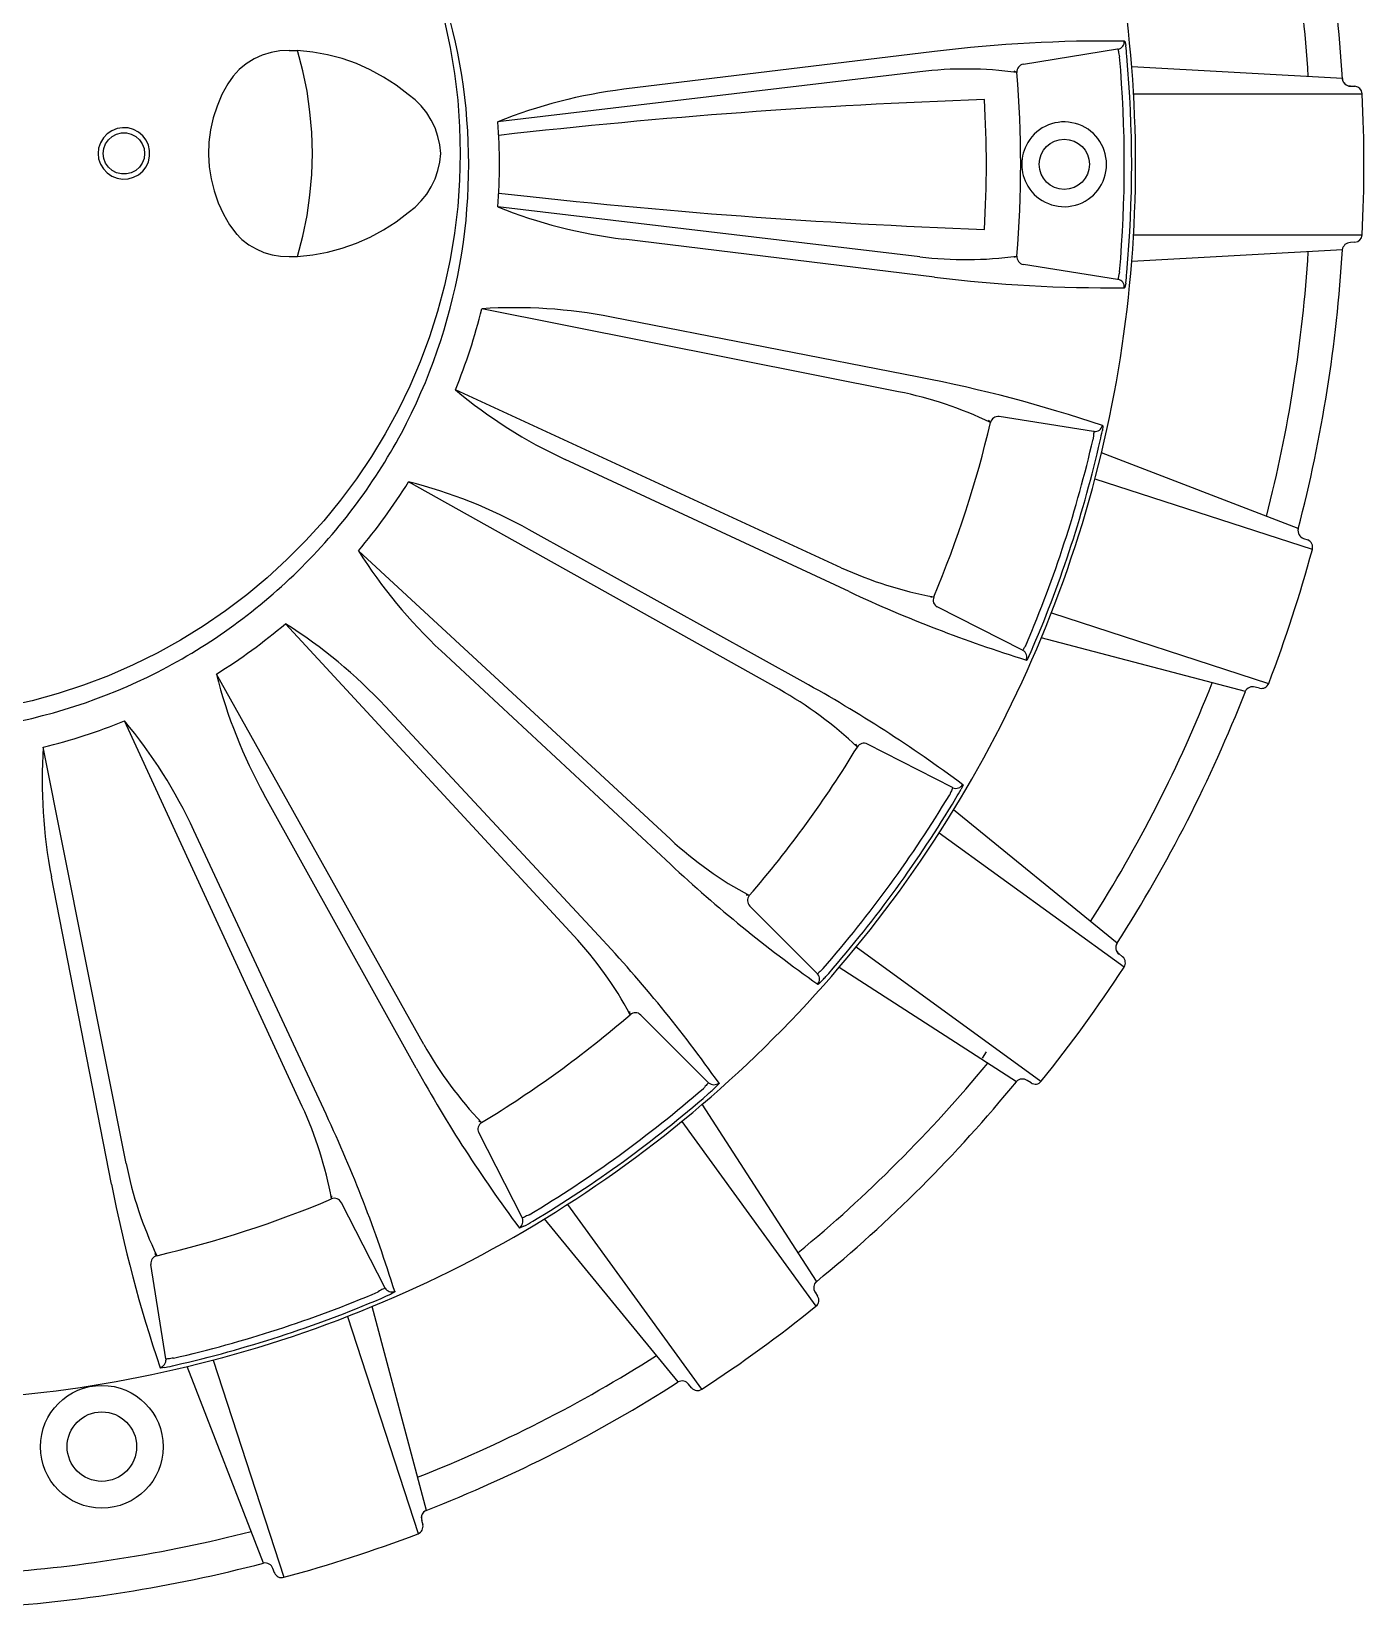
# Model space of a CAD drawing. Extents: x 4 to 114, y 0 to 295.
# Drawn here: x 52.82 to 90.98, y 0.56 to 45.67 of the extents above; entities that cross this region are included whole.
import ezdxf

# ---------------------------------------------------------------- set-up
doc = ezdxf.new("R2010")
doc.units = 0
doc.layers.add('LIVELLO_1', color=160, linetype='Continuous')

# ---------------------------------------------------------------- blocks, each defined once
blk = doc.blocks.new('AI9-BLK1')
at = {"layer": 'LIVELLO_1', "color": 7}
for p, q in [((2.834, -102.748), (3.079, -102.742)), ((3.079, -102.742), (3.079, -102.748)), ((21.316, -102.773), (12.416, -103.857)), ((26.555, -102.711), (23.856, -103.143)), ((26.57, -102.711), (26.555, -102.711)), ((32.99, -103.552), (26.959, -103.216)), ((20.891, -103.355), (8.815, -104.786)), ((23.67, -103.376), (23.592, -103.334)), ((27.012, -103.984), (33.548, -103.984)), ((33.217, -103.768), (33.349, -103.772)), ((33.345, -103.779), (33.349, -103.772)), ((33.548, -103.984), (33.548, -103.99)), ((8.815, -104.786), (8.831, -104.78)), ((20.891, -108.654), (8.815, -107.223)), ((8.815, -107.223), (8.831, -107.229)), ((21.316, -109.236), (12.416, -108.145)), ((27.012, -108.024), (33.548, -108.024)), ((33.349, -108.236), (33.217, -108.241)), ((33.548, -108.029), (33.548, -108.018)), ((33.548, -108.018), (33.556, -108.024)), ((2.834, -108.641), (3.079, -108.645)), ((3.079, -108.641), (3.079, -108.645)), ((23.67, -108.633), (23.592, -108.673)), ((32.99, -108.45), (26.959, -108.791)), ((26.555, -109.298), (23.856, -108.872)), ((26.57, -109.298), (26.555, -109.298)), ((26.744, -109.537), (26.753, -109.537)), ((26.761, -109.53), (26.753, -109.537)), ((26.785, -109.406), (26.761, -109.53)), ((20.28, -112.515), (8.354, -110.139)), ((8.354, -110.139), (8.366, -110.143)), ((20.861, -112.094), (12.061, -110.378)), ((18.642, -117.554), (7.597, -112.461)), ((7.597, -112.461), (7.611, -112.467)), ((25.864, -113.651), (23.164, -113.226)), ((22.915, -113.396), (22.854, -113.332)), ((25.88, -113.651), (25.864, -113.651)), ((18.866, -118.238), (10.736, -114.453)), ((31.723, -116.435), (26.093, -114.26)), ((25.906, -115.004), (32.123, -117.021)), ((16.866, -121.034), (6.256, -115.095)), ((6.256, -115.095), (6.27, -115.106)), ((17.551, -120.818), (9.71, -116.464)), ((31.873, -116.713), (31.996, -116.759)), ((31.991, -116.765), (31.996, -116.759)), ((13.751, -125.326), (4.821, -117.071)), ((4.821, -117.071), (4.831, -117.085)), ((32.123, -117.021), (32.121, -117.027)), ((21.291, -118.39), (21.206, -118.402)), ((23.828, -119.912), (21.392, -118.676)), ((24.658, -118.845), (30.873, -120.863)), ((10.985, -128.088), (2.732, -119.158)), ((2.732, -119.158), (2.74, -119.168)), ((13.753, -126.042), (7.191, -119.931)), ((23.842, -119.921), (23.828, -119.912)), ((30.211, -121.096), (24.37, -119.563)), ((23.934, -120.199), (23.943, -120.199)), ((23.952, -120.205), (23.943, -120.199)), ((24.015, -120.089), (23.952, -120.205)), ((6.696, -131.202), (0.753, -120.596)), ((0.753, -120.596), (0.763, -120.606)), ((30.871, -120.874), (30.875, -120.857)), ((30.875, -120.857), (30.879, -120.863)), ((11.704, -128.092), (5.593, -121.528)), ((3.213, -132.974), (-1.877, -121.938)), ((-1.877, -121.938), (-1.873, -121.948)), ((-1.831, -134.61), (-4.203, -122.693)), ((-4.203, -122.693), (-4.2, -122.704)), ((19.103, -122.687), (19.059, -122.608)), ((21.825, -123.847), (19.391, -122.602)), ((6.475, -131.883), (2.123, -124.052)), ((21.841, -123.853), (21.825, -123.847)), ((26.538, -128.302), (21.857, -124.488)), ((3.895, -133.2), (0.112, -125.074)), ((21.448, -125.145), (26.738, -128.979)), ((-2.249, -135.196), (-3.968, -126.399)), ((16.012, -126.939), (15.924, -126.923)), ((17.953, -129.172), (16.022, -127.239)), ((19.07, -128.41), (24.36, -132.253)), ((23.656, -132.269), (18.579, -128.996)), ((26.595, -128.609), (26.698, -128.694)), ((26.691, -128.694), (26.698, -128.694)), ((26.738, -128.979), (26.734, -128.989)), ((17.966, -129.183), (17.953, -129.172)), ((17.966, -129.471), (17.974, -129.478)), ((17.981, -129.484), (17.974, -129.478)), ((18.076, -129.392), (17.981, -129.484)), ((12.602, -130.348), (12.586, -130.256)), ((14.833, -132.286), (12.903, -130.358)), ((22.688, -131.598), (22.805, -131.412)), ((14.845, -132.296), (14.833, -132.286)), ((24.075, -132.303), (23.964, -132.228)), ((24.356, -132.259), (24.364, -132.247)), ((24.364, -132.247), (24.366, -132.253)), ((17.938, -137.98), (14.662, -132.911)), ((8.346, -133.435), (8.271, -133.395)), ((14.074, -133.406), (17.917, -138.69)), ((9.507, -136.158), (8.265, -133.724)), ((4.051, -135.622), (4.063, -135.537)), ((5.574, -138.162), (4.334, -135.73)), ((10.802, -135.782), (14.646, -141.066)), ((9.513, -136.174), (9.507, -136.158)), ((13.972, -140.863), (10.151, -136.191)), ((9.424, -136.453), (9.428, -136.457)), ((9.436, -136.463), (9.428, -136.457)), ((9.556, -136.407), (9.436, -136.463)), ((-0.69, -140.196), (-1.118, -137.498)), ((-0.95, -137.248), (-1.012, -137.184)), ((5.582, -138.175), (5.574, -138.162)), ((17.896, -138.293), (17.966, -138.408)), ((17.962, -138.408), (17.966, -138.408)), ((6.765, -144.539), (5.218, -138.705)), ((17.917, -138.69), (17.91, -138.696)), ((4.506, -138.987), (6.527, -145.204)), ((-0.688, -140.215), (-0.69, -140.196)), ((0.66, -140.238), (2.681, -146.455)), ((-0.86, -140.447), (-0.856, -140.458)), ((-0.85, -140.464), (-0.856, -140.458)), ((-0.722, -140.447), (-0.85, -140.464)), ((2.103, -146.049), (-0.085, -140.424)), ((14.64, -141.073), (14.65, -141.066)), ((14.65, -141.066), (14.65, -141.073)), ((6.629, -144.82), (6.663, -144.949)), ((6.527, -145.204), (6.52, -145.204)), ((6.657, -144.942), (6.663, -144.949)), ((2.673, -146.455), (2.685, -146.448)), ((2.685, -146.448), (2.685, -146.455))]:
    blk.add_line(p, q, dxfattribs=at)
for points in [[(7.735, -105.694), (7.715, -106.46), (7.662, -107.216), (7.571, -107.979), (7.445, -108.728), (7.284, -109.476), (7.086, -110.216), (6.854, -110.939), (6.588, -111.655), (6.288, -112.357), (5.957, -113.045), (5.59, -113.722), (5.196, -114.372), (4.768, -115.006), (4.311, -115.621), (3.828, -116.213), (3.313, -116.778), (2.775, -117.322), (2.209, -117.839), (1.622, -118.329), (1.011, -118.788), (0.378, -119.227), (-0.272, -119.628), (-0.944, -119.995), (-1.628, -120.336), (-2.332, -120.645), (-3.05, -120.918), (-3.777, -121.156), (-4.517, -121.36), (-5.261, -121.53)], [(7.284, -101.911), (7.445, -102.661), (7.571, -103.409), (7.662, -104.171), (7.715, -104.93), (7.735, -105.694)], [(2.834, -102.748), (2.572, -102.759), (2.318, -102.8), (2.066, -102.877), (1.831, -102.987), (1.611, -103.13), (1.409, -103.292), (1.234, -103.484), (1.084, -103.7)], [(6.246, -104.003), (5.904, -103.737), (5.539, -103.506), (5.159, -103.301), (4.764, -103.122), (4.355, -102.979), (3.938, -102.869), (3.511, -102.792), (3.079, -102.748)], [(3.079, -108.641), (3.232, -108.062), (3.349, -107.474), (3.434, -106.888), (3.485, -106.292), (3.502, -105.694), (3.485, -105.098), (3.434, -104.502), (3.349, -103.909), (3.232, -103.326), (3.079, -102.748)], [(26.57, -102.711), (26.57, -102.711), (26.57, -102.715), (26.57, -102.729), (26.574, -102.75), (26.578, -102.773)], [(26.578, -102.773), (26.584, -102.807), (26.591, -102.848), (26.602, -102.886), (26.61, -102.927)], [(26.753, -102.478), (26.761, -102.478), (26.785, -102.603)], [(1.084, -103.7), (0.913, -104.009), (0.773, -104.337), (0.664, -104.672), (0.586, -105.017), (0.538, -105.368), (0.528, -105.723), (0.55, -106.074), (0.603, -106.425), (0.69, -106.768), (0.804, -107.104), (0.956, -107.428), (1.133, -107.733), (1.336, -108.018)], [(7.179, -105.694), (7.154, -105.445), (7.098, -105.204), (7.016, -104.965), (6.907, -104.738), (6.775, -104.531), (6.618, -104.333), (6.442, -104.161), (6.246, -104.003)], [(-2.634, -105.694), (-2.618, -105.852), (-2.567, -106.003), (-2.482, -106.138), (-2.373, -106.252), (-2.241, -106.344), (-2.09, -106.404), (-1.932, -106.429), (-1.773, -106.421), (-1.62, -106.377), (-1.477, -106.307), (-1.354, -106.201), (-1.258, -106.074), (-1.193, -105.931), (-1.159, -105.775), (-1.159, -105.613), (-1.193, -105.457), (-1.258, -105.314), (-1.354, -105.185), (-1.477, -105.083), (-1.62, -105.008), (-1.773, -104.965), (-1.932, -104.958), (-2.09, -104.983), (-2.241, -105.044), (-2.373, -105.133), (-2.482, -105.249), (-2.567, -105.386), (-2.618, -105.538), (-2.634, -105.694)], [(-2.486, -105.694), (-2.468, -105.55), (-2.417, -105.422), (-2.336, -105.303), (-2.23, -105.212), (-2.103, -105.143), (-1.962, -105.108), (-1.822, -105.108), (-1.682, -105.143), (-1.556, -105.212), (-1.449, -105.303), (-1.369, -105.422), (-1.317, -105.55), (-1.301, -105.694), (-1.317, -105.837), (-1.369, -105.968), (-1.449, -106.082), (-1.556, -106.178), (-1.682, -106.244), (-1.822, -106.28), (-1.962, -106.28), (-2.103, -106.244), (-2.23, -106.178), (-2.336, -106.082), (-2.417, -105.968), (-2.468, -105.837), (-2.486, -105.694)], [(6.246, -107.384), (6.442, -107.229), (6.618, -107.052), (6.775, -106.859), (6.907, -106.649), (7.016, -106.425), (7.098, -106.186), (7.154, -105.939), (7.179, -105.694)], [(1.167, -107.788), (1.315, -107.979), (1.486, -108.153), (1.679, -108.305), (1.89, -108.427), (2.113, -108.525), (2.347, -108.594), (2.59, -108.633), (2.834, -108.641)], [(3.079, -108.641), (3.511, -108.596), (3.938, -108.519), (4.355, -108.409), (4.764, -108.265), (5.159, -108.087), (5.539, -107.883), (5.904, -107.648), (6.246, -107.384)], [(26.61, -109.082), (26.602, -109.127), (26.591, -109.161), (26.584, -109.202), (26.578, -109.236)], [(26.578, -109.236), (26.574, -109.258), (26.57, -109.281), (26.57, -109.293), (26.57, -109.298)], [(25.88, -113.651), (25.88, -113.651), (25.88, -113.658), (25.878, -113.658), (25.876, -113.662), (25.874, -113.675), (25.872, -113.695), (25.868, -113.72)], [(26.125, -113.485), (26.134, -113.492), (26.117, -113.625)], [(25.868, -113.72), (25.864, -113.753), (25.86, -113.787), (25.855, -113.832), (25.851, -113.872)], [(23.871, -119.858), (23.858, -119.885), (23.849, -119.902), (23.845, -119.912), (23.845, -119.921), (23.842, -119.921)], [(23.947, -119.725), (23.926, -119.767), (23.905, -119.8), (23.887, -119.835), (23.871, -119.858)], [(21.807, -123.911), (21.794, -123.938), (21.778, -123.971), (21.76, -124.013), (21.746, -124.052)], [(21.841, -123.853), (21.841, -123.853), (21.839, -123.853), (21.837, -123.853), (21.837, -123.859), (21.829, -123.863), (21.82, -123.886), (21.807, -123.911)], [(22.127, -123.767), (22.131, -123.774), (22.075, -123.892)], [(18.123, -129.029), (18.094, -129.058), (18.064, -129.087), (18.034, -129.108), (18.013, -129.133)], [(18.013, -129.133), (17.991, -129.15), (17.979, -129.166), (17.968, -129.179), (17.966, -129.179), (17.966, -129.183)], [(14.796, -132.348), (14.774, -132.371), (14.748, -132.398), (14.723, -132.429), (14.695, -132.457)], [(14.845, -132.296), (14.845, -132.296), (14.845, -132.303), (14.843, -132.303), (14.841, -132.303), (14.831, -132.313), (14.816, -132.328), (14.796, -132.348)], [(15.143, -132.309), (15.145, -132.319), (15.056, -132.413)], [(9.57, -136.141), (9.547, -136.152), (9.528, -136.162), (9.517, -136.168), (9.513, -136.174)], [(9.71, -136.077), (9.673, -136.094), (9.635, -136.11), (9.6, -136.127), (9.57, -136.141)], [(5.521, -138.202), (5.491, -138.218), (5.458, -138.237), (5.425, -138.258), (5.389, -138.283)], [(5.582, -138.175), (5.582, -138.175), (5.58, -138.175), (5.578, -138.175), (5.576, -138.181), (5.563, -138.181), (5.544, -138.192), (5.521, -138.202)], [(5.861, -138.277), (5.861, -138.283), (5.746, -138.351)], [(-0.623, -140.196), (-0.648, -140.202), (-0.671, -140.21), (-0.684, -140.21), (-0.686, -140.21), (-0.688, -140.21), (-0.688, -140.215)], [(-0.471, -140.179), (-0.512, -140.186), (-0.552, -140.192), (-0.588, -140.196), (-0.623, -140.196)]]:
    blk.add_lwpolyline(points, dxfattribs=at)
for centre, radius in [((25.027, -106.004), 0.718), ((-2.525, -142.717), 1.757), ((-2.525, -142.714), 0.994)]:
    blk.add_circle(centre, radius, dxfattribs=at)
for points in [[(32.99, -103.558), (32.827, -100.829), (32.411, -98.205), (31.723, -95.561)], [(32.011, -103.494), (31.928, -102.164), (31.8, -100.999), (31.592, -99.682)], [(26.753, -102.478), (24.902, -102.456), (23.154, -102.553), (21.316, -102.773)], [(26.819, -102.91), (26.808, -102.79), (26.801, -102.723), (26.785, -102.603)], [(23.67, -103.376), (22.746, -103.249), (21.816, -103.245), (20.891, -103.355)], [(23.856, -103.137), (23.743, -103.16), (23.66, -103.263), (23.668, -103.376)], [(26.61, -109.082), (26.791, -107.029), (26.791, -104.983), (26.61, -102.927)], [(26.819, -109.098), (27.002, -107.035), (27.002, -104.973), (26.819, -102.91)], [(23.67, -108.633), (23.816, -106.865), (23.816, -105.143), (23.67, -103.376)], [(32.987, -103.558), (33.002, -103.677), (33.098, -103.762), (33.217, -103.762)], [(32.99, -103.552), (32.996, -103.671), (33.095, -103.768), (33.219, -103.768)], [(12.416, -103.857), (11.174, -104.011), (9.976, -104.321), (8.815, -104.786)], [(22.741, -104.151), (17.902, -104.325), (13.65, -104.636), (8.839, -105.177)], [(22.741, -107.866), (22.817, -106.593), (22.817, -105.416), (22.741, -104.151)], [(33.556, -108.024), (33.621, -106.629), (33.621, -105.382), (33.556, -103.984)], [(8.815, -107.223), (8.873, -106.404), (8.873, -105.604), (8.815, -104.786)], [(23.984, -105.382), (23.749, -105.762), (23.749, -106.244), (23.984, -106.629)], [(8.839, -106.832), (13.65, -107.37), (17.902, -107.686), (22.741, -107.866)], [(8.815, -107.223), (9.976, -107.69), (11.174, -107.995), (12.416, -108.145)], [(33.217, -108.247), (33.098, -108.247), (33.002, -108.332), (32.987, -108.45)], [(20.891, -108.654), (21.816, -108.764), (22.746, -108.758), (23.67, -108.633)], [(23.668, -108.633), (23.66, -108.745), (23.743, -108.855), (23.856, -108.872)], [(31.592, -112.326), (31.8, -111.007), (31.928, -109.832), (32.011, -108.508)], [(31.723, -116.441), (32.411, -113.805), (32.827, -111.18), (32.99, -108.45)], [(26.785, -109.406), (26.801, -109.287), (26.808, -109.219), (26.819, -109.098)], [(21.316, -109.236), (23.154, -109.458), (24.902, -109.553), (26.753, -109.537)], [(26.702, -109.383), (26.67, -109.343), (26.623, -109.31), (26.57, -109.298)], [(26.744, -109.537), (26.751, -109.48), (26.734, -109.428), (26.702, -109.383)], [(12.061, -110.378), (10.834, -110.139), (9.6, -110.058), (8.354, -110.139)], [(7.597, -112.461), (7.905, -111.701), (8.154, -110.939), (8.354, -110.139)], [(26.125, -113.485), (24.37, -112.895), (22.679, -112.451), (20.861, -112.094)], [(30.812, -116.084), (31.145, -114.794), (31.384, -113.645), (31.592, -112.326)], [(7.597, -112.461), (8.557, -113.263), (9.602, -113.924), (10.736, -114.453)], [(22.915, -113.396), (22.075, -112.991), (21.193, -112.696), (20.28, -112.515)], [(23.164, -113.226), (23.051, -113.209), (22.943, -113.282), (22.915, -113.396)], [(21.291, -118.39), (21.975, -116.759), (22.509, -115.116), (22.915, -113.396)], [(26.055, -113.917), (26.081, -113.805), (26.095, -113.737), (26.117, -113.625)], [(23.947, -119.731), (24.755, -117.829), (25.387, -115.885), (25.851, -113.872)], [(24.141, -119.81), (24.953, -117.897), (25.589, -115.943), (26.055, -113.917)], [(4.821, -117.071), (5.348, -116.441), (5.821, -115.793), (6.256, -115.095)], [(9.71, -116.464), (8.618, -115.861), (7.469, -115.403), (6.256, -115.095)], [(31.723, -116.435), (31.694, -116.555), (31.76, -116.674), (31.877, -116.713)], [(31.721, -116.441), (31.698, -116.562), (31.764, -116.674), (31.875, -116.713)], [(4.821, -117.071), (5.486, -118.128), (6.276, -119.083), (7.191, -119.937)], [(30.879, -120.863), (31.377, -119.555), (31.762, -118.373), (32.129, -117.027)], [(18.642, -117.554), (19.489, -117.941), (20.374, -118.219), (21.291, -118.39)], [(18.866, -118.238), (20.544, -119.015), (22.176, -119.646), (23.943, -120.199)], [(21.291, -118.39), (21.248, -118.5), (21.291, -118.624), (21.392, -118.676)], [(0.753, -120.596), (1.451, -120.163), (2.103, -119.688), (2.732, -119.158)], [(5.593, -121.528), (4.74, -120.612), (3.789, -119.823), (2.732, -119.158)], [(23.943, -120.045), (23.924, -119.993), (23.889, -119.947), (23.842, -119.921)], [(24.015, -120.089), (24.064, -119.981), (24.094, -119.921), (24.141, -119.81)], [(23.934, -120.199), (23.956, -120.147), (23.96, -120.097), (23.943, -120.045)], [(0.753, -120.596), (1.06, -121.807), (1.518, -122.955), (2.123, -124.052)], [(22.127, -123.767), (20.64, -122.667), (19.168, -121.715), (17.551, -120.818)], [(27.682, -124.353), (28.287, -123.165), (28.774, -122.085), (29.263, -120.847)], [(19.103, -122.687), (18.427, -122.045), (17.679, -121.493), (16.866, -121.034)], [(26.534, -128.308), (28.007, -126.007), (29.214, -123.643), (30.211, -121.096)], [(-4.203, -122.693), (-3.405, -122.494), (-2.639, -122.245), (-1.877, -121.938)], [(0.112, -125.074), (-0.416, -123.944), (-1.078, -122.897), (-1.877, -121.938)], [(-4.203, -122.693), (-4.285, -123.938), (-4.207, -125.172), (-3.968, -126.399)], [(16.01, -126.939), (17.166, -125.597), (18.183, -124.2), (19.103, -122.687)], [(19.391, -122.602), (19.287, -122.55), (19.164, -122.586), (19.101, -122.687)], [(18.123, -129.029), (19.48, -127.473), (20.682, -125.818), (21.746, -124.052)], [(21.924, -124.154), (21.983, -124.056), (22.02, -123.996), (22.075, -123.892)], [(18.283, -129.166), (19.647, -127.598), (20.855, -125.938), (21.924, -124.154)], [(25.778, -127.683), (26.495, -126.557), (27.076, -125.542), (27.682, -124.353)], [(13.751, -125.326), (14.435, -125.957), (15.19, -126.495), (16.012, -126.939)], [(13.753, -126.042), (15.107, -127.303), (16.464, -128.41), (17.974, -129.478)], [(16.01, -126.939), (15.937, -127.031), (15.941, -127.153), (16.022, -127.239)], [(12.602, -130.348), (12.159, -129.523), (11.618, -128.773), (10.985, -128.088)], [(15.143, -132.309), (14.071, -130.803), (12.965, -129.444), (11.704, -128.092)], [(26.538, -128.302), (26.472, -128.404), (26.497, -128.541), (26.595, -128.616)], [(26.534, -128.308), (26.474, -128.41), (26.501, -128.537), (26.595, -128.609)], [(24.366, -132.253), (25.243, -131.16), (25.974, -130.155), (26.742, -128.985)], [(18.021, -129.332), (18.021, -129.274), (17.999, -129.224), (17.966, -129.183)], [(17.966, -129.471), (18.005, -129.434), (18.021, -129.382), (18.021, -129.332)], [(18.076, -129.392), (18.157, -129.309), (18.206, -129.251), (18.283, -129.166)], [(8.346, -133.435), (9.862, -132.521), (11.257, -131.501), (12.602, -130.348)], [(12.903, -130.358), (12.821, -130.273), (12.689, -130.269), (12.602, -130.348)], [(6.696, -131.202), (7.152, -132.014), (7.703, -132.762), (8.346, -133.435)], [(20.246, -134.581), (21.188, -133.638), (21.986, -132.762), (22.835, -131.735)], [(6.475, -131.883), (7.376, -133.503), (8.324, -134.974), (9.428, -136.457)], [(23.962, -132.236), (23.866, -132.167), (23.737, -132.178), (23.656, -132.263)], [(9.71, -136.077), (11.482, -135.013), (13.136, -133.815), (14.695, -132.457)], [(9.817, -136.26), (11.6, -135.19), (13.263, -133.979), (14.833, -132.616)], [(14.833, -132.616), (14.918, -132.542), (14.973, -132.49), (15.056, -132.413)], [(17.932, -137.992), (20.042, -136.26), (21.924, -134.378), (23.656, -132.269)], [(4.051, -135.622), (3.883, -134.706), (3.602, -133.819), (3.213, -132.974)], [(5.861, -138.277), (5.308, -136.509), (4.676, -134.876), (3.895, -133.2)], [(8.346, -133.435), (8.247, -133.497), (8.214, -133.622), (8.265, -133.724)], [(-1.831, -134.61), (-1.646, -135.526), (-1.354, -136.407), (-0.95, -137.248)], [(17.406, -137.161), (18.436, -136.312), (19.304, -135.526), (20.246, -134.581)], [(-2.249, -135.196), (-1.894, -137.007), (-1.445, -138.705), (-0.856, -140.458)], [(-0.95, -137.248), (0.775, -136.837), (2.415, -136.312), (4.051, -135.622)], [(4.334, -135.73), (4.281, -135.622), (4.157, -135.576), (4.051, -135.622)], [(9.521, -136.328), (9.537, -136.276), (9.534, -136.226), (9.513, -136.174)], [(9.424, -136.453), (9.47, -136.424), (9.505, -136.378), (9.521, -136.328)], [(9.556, -136.407), (9.655, -136.355), (9.72, -136.316), (9.817, -136.26)], [(-2.803, -140.965), (0.869, -140.383), (4.423, -139.224), (7.735, -137.544)], [(-0.95, -137.248), (-1.063, -137.276), (-1.137, -137.385), (-1.118, -137.498)], [(17.938, -137.98), (17.842, -138.061), (17.826, -138.198), (17.898, -138.299)], [(17.932, -137.986), (17.845, -138.065), (17.83, -138.198), (17.896, -138.293)], [(-0.471, -140.179), (1.541, -139.72), (3.487, -139.089), (5.389, -138.283)], [(-0.422, -140.383), (1.6, -139.918), (3.558, -139.282), (5.47, -138.47)], [(5.47, -138.47), (5.576, -138.424), (5.642, -138.395), (5.746, -138.351)], [(14.65, -141.073), (15.821, -140.306), (16.828, -139.571), (17.919, -138.696)], [(-0.729, -140.362), (-0.698, -140.316), (-0.684, -140.264), (-0.688, -140.215)], [(10.013, -142.016), (11.2, -141.407), (12.227, -140.821), (13.353, -140.105)], [(-0.86, -140.447), (-0.808, -140.435), (-0.761, -140.408), (-0.729, -140.362)], [(-0.722, -140.447), (-0.607, -140.424), (-0.537, -140.414), (-0.422, -140.383)], [(-13.882, -140.965), (-10.211, -141.546), (-6.474, -141.546), (-2.803, -140.965)], [(6.759, -144.539), (9.3, -143.545), (11.67, -142.342), (13.972, -140.863)], [(6.514, -143.59), (7.756, -143.102), (8.823, -142.618), (10.013, -142.016)], [(6.765, -144.539), (6.652, -144.579), (6.593, -144.703), (6.631, -144.824)], [(6.757, -144.539), (6.65, -144.585), (6.597, -144.71), (6.631, -144.82)], [(-2.017, -145.921), (-0.702, -145.711), (0.459, -145.472), (1.747, -145.142)], [(2.685, -146.455), (4.033, -146.091), (5.218, -145.703), (6.527, -145.21)], [(-5.896, -147.319), (-3.168, -147.155), (-0.542, -146.739), (2.103, -146.049)], [(-5.833, -146.342), (-4.502, -146.255), (-3.337, -146.13), (-2.017, -145.921)]]:
    blk.add_open_spline(points, degree=3, dxfattribs=at)
for points, knots in [([(7.777, -108.552), (8.046, -106.865), (8.046, -105.143), (7.777, -103.457), (7.51, -101.762), (6.976, -100.125), (6.199, -98.596)], [0, 0, 0, 0, 1, 1, 1, 2, 2, 2, 2]), ([(23.209, -122.075), (24.898, -118.768), (26.053, -115.213), (26.633, -111.543), (27.214, -107.873), (27.214, -104.136), (26.633, -100.465)], [0, 0, 0, 0, 1, 1, 1, 2, 2, 2, 2]), ([(26.57, -102.711), (26.623, -102.698), (26.67, -102.665), (26.702, -102.626), (26.734, -102.58), (26.751, -102.528), (26.744, -102.472), (26.744, -102.472), (26.753, -102.478), (26.753, -102.478)], [0, 0, 0, 0, 1, 1, 1, 2, 2, 2, 3, 3, 3, 3]), ([(33.548, -103.99), (33.548, -103.99), (33.556, -103.984), (33.556, -103.984), (33.548, -103.87), (33.459, -103.779), (33.349, -103.772)], [0, 0, 0, 0, 1, 1, 1, 2, 2, 2, 2]), ([(23.981, -106.629), (24.262, -107.094), (24.819, -107.32), (25.346, -107.173), (25.874, -107.029), (26.238, -106.554), (26.238, -106.007), (26.238, -105.461), (25.874, -104.979), (25.346, -104.836), (24.819, -104.688), (24.262, -104.915), (23.981, -105.382)], [0, 0, 0, 0, 1, 1, 1, 2, 2, 2, 3, 3, 3, 4, 4, 4, 4]), ([(33.345, -108.23), (33.345, -108.23), (33.349, -108.236), (33.349, -108.236), (33.459, -108.23), (33.548, -108.139), (33.556, -108.024)], [0, 0, 0, 0, 1, 1, 1, 2, 2, 2, 2]), ([(-5.789, -122.118), (-4.098, -121.846), (-2.46, -121.316), (-0.933, -120.54), (0.593, -119.761), (1.987, -118.749), (3.197, -117.54), (4.408, -116.327), (5.423, -114.935), (6.199, -113.413), (6.976, -111.884), (7.51, -110.245), (7.777, -108.552)], [0, 0, 0, 0, 1, 1, 1, 2, 2, 2, 3, 3, 3, 4, 4, 4, 4]), ([(25.88, -113.651), (25.934, -113.662), (25.989, -113.645), (26.032, -113.616), (26.077, -113.583), (26.106, -113.539), (26.119, -113.481), (26.119, -113.481), (26.125, -113.485), (26.125, -113.485)], [0, 0, 0, 0, 1, 1, 1, 2, 2, 2, 3, 3, 3, 3]), ([(32.121, -117.027), (32.121, -117.027), (32.129, -117.027), (32.129, -117.027), (32.16, -116.919), (32.103, -116.805), (31.996, -116.759)], [0, 0, 0, 0, 1, 1, 1, 2, 2, 2, 2]), ([(30.615, -121.001), (30.615, -121.001), (30.617, -121.001), (30.617, -121.001), (30.729, -121.028), (30.841, -120.97), (30.879, -120.863)], [0, 0, 0, 0, 1, 1, 1, 2, 2, 2, 2]), ([(30.617, -121.001), (30.617, -121.001), (30.49, -120.97), (30.49, -120.97), (30.377, -120.936), (30.258, -120.988), (30.207, -121.096)], [0, 0, 0, 0, 1, 1, 1, 2, 2, 2, 2]), ([(7.735, -137.544), (11.047, -135.855), (14.069, -133.663), (16.698, -131.035), (19.327, -128.404), (21.522, -125.381), (23.209, -122.075)], [0, 0, 0, 0, 1, 1, 1, 2, 2, 2, 2]), ([(21.841, -123.853), (21.89, -123.875), (21.946, -123.875), (21.997, -123.859), (22.048, -123.842), (22.093, -123.807), (22.12, -123.761), (22.12, -123.761), (22.127, -123.767), (22.127, -123.767)], [0, 0, 0, 0, 1, 1, 1, 2, 2, 2, 3, 3, 3, 3]), ([(26.734, -128.989), (26.734, -128.989), (26.742, -128.985), (26.742, -128.985), (26.801, -128.894), (26.785, -128.767), (26.698, -128.694)], [0, 0, 0, 0, 1, 1, 1, 2, 2, 2, 2]), ([(14.845, -132.296), (14.886, -132.338), (14.939, -132.355), (14.991, -132.355), (15.048, -132.355), (15.099, -132.338), (15.139, -132.303), (15.139, -132.303), (15.143, -132.309), (15.143, -132.309)], [0, 0, 0, 0, 1, 1, 1, 2, 2, 2, 3, 3, 3, 3]), ([(24.073, -132.296), (24.073, -132.296), (24.075, -132.303), (24.075, -132.303), (24.171, -132.361), (24.296, -132.344), (24.366, -132.253)], [0, 0, 0, 0, 1, 1, 1, 2, 2, 2, 2]), ([(5.582, -138.175), (5.61, -138.218), (5.653, -138.252), (5.704, -138.273), (5.754, -138.287), (5.809, -138.287), (5.859, -138.266), (5.859, -138.266), (5.861, -138.277), (5.861, -138.277)], [0, 0, 0, 0, 1, 1, 1, 2, 2, 2, 3, 3, 3, 3]), ([(17.91, -138.696), (17.91, -138.696), (17.919, -138.696), (17.919, -138.696), (18.009, -138.63), (18.027, -138.503), (17.966, -138.408)], [0, 0, 0, 0, 1, 1, 1, 2, 2, 2, 2]), ([(14.358, -141.027), (14.358, -141.027), (14.273, -140.925), (14.273, -140.925), (14.203, -140.834), (14.074, -140.805), (13.972, -140.863)], [0, 0, 0, 0, 1, 1, 1, 2, 2, 2, 2]), ([(14.358, -141.023), (14.358, -141.023), (14.358, -141.027), (14.358, -141.027), (14.431, -141.112), (14.556, -141.135), (14.65, -141.073)], [0, 0, 0, 0, 1, 1, 1, 2, 2, 2, 2]), ([(6.52, -145.204), (6.52, -145.204), (6.527, -145.21), (6.527, -145.21), (6.631, -145.169), (6.69, -145.057), (6.663, -144.949)], [0, 0, 0, 0, 1, 1, 1, 2, 2, 2, 2]), ([(2.419, -146.326), (2.419, -146.326), (2.371, -146.203), (2.371, -146.203), (2.332, -146.091), (2.217, -146.029), (2.103, -146.049)], [0, 0, 0, 0, 1, 1, 1, 2, 2, 2, 2]), ([(2.422, -146.318), (2.422, -146.318), (2.419, -146.326), (2.419, -146.326), (2.462, -146.432), (2.574, -146.488), (2.685, -146.455)], [0, 0, 0, 0, 1, 1, 1, 2, 2, 2, 2])]:
    blk.add_open_spline(points, degree=3, knots=knots, dxfattribs=at)

msp = doc.modelspace()

# ---------------------------------------------------------------- block references
at = {"layer": 'LIVELLO_1', "color": 7}
msp.add_blockref('AI9-BLK1', (57.354983, 147.875384), dxfattribs=at)

doc.saveas('drawing.dxf')
